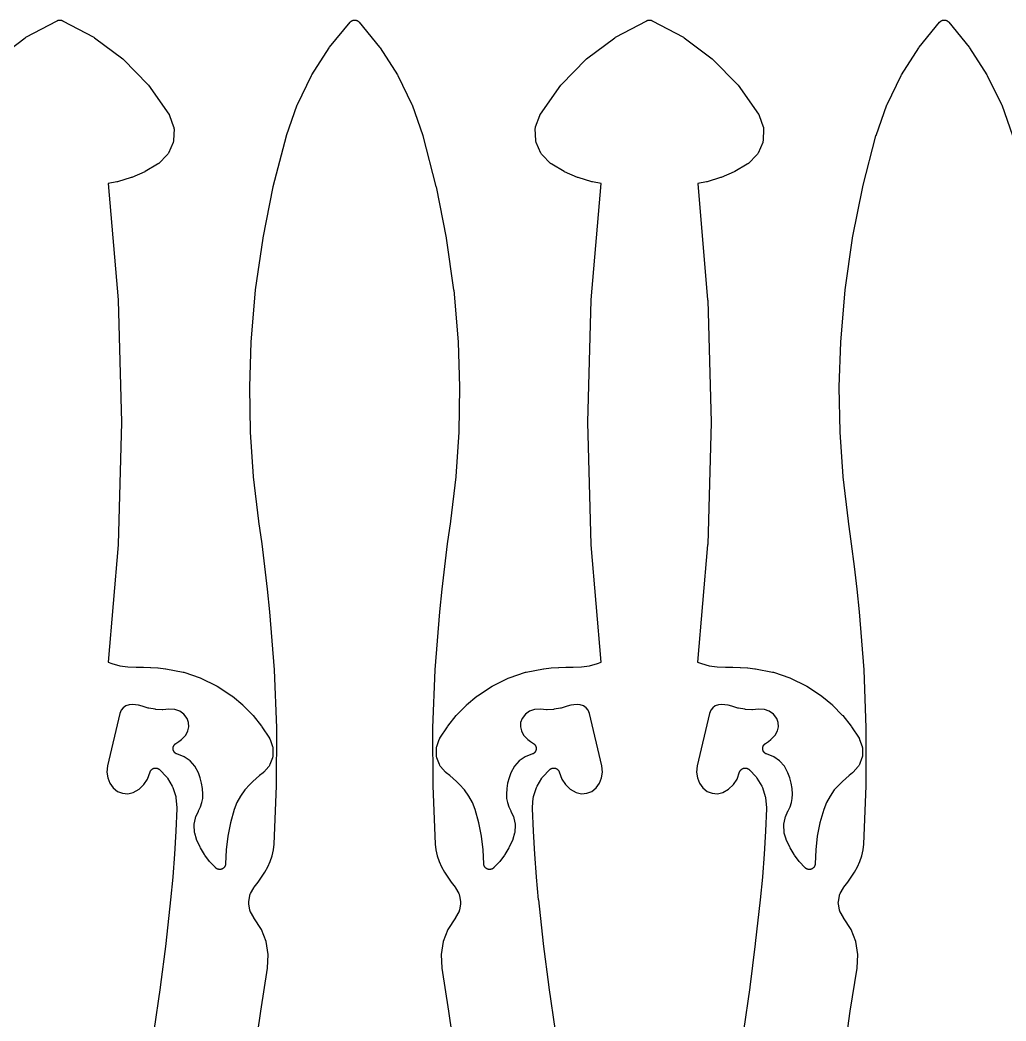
# Model space of a CAD drawing. Header units: metres. Extents: x 0 to 3000, y 0 to 1240.
# Drawn here: x 1358.7 to 1693.2, y 339.7 to 679.3 of the extents above; entities that cross this region are included whole.
import ezdxf

# ---------------------------------------------------------------- set-up
doc = ezdxf.new("R2010")
doc.units = ezdxf.units.M

msp = doc.modelspace()

# ---------------------------------------------------------------- linework, layer by layer
at = {"color": 1}
for points in [[(1350.95, 666.12), (1360.48, 673.28), (1360.6, 673.36), (1360.74, 673.44), (1371.32, 679.06), (1371.41, 679.1), (1371.49, 679.14), (1371.5, 679.15), (1371.5, 679.15), (1371.59, 679.18), (1371.68, 679.21), (1371.68, 679.21), (1371.69, 679.21), (1371.78, 679.24), (1371.87, 679.26), (1371.87, 679.26), (1371.88, 679.26), (1371.97, 679.27), (1372.06, 679.29), (1372.07, 679.29), (1372.07, 679.29), (1372.16, 679.29), (1372.26, 679.3), (1372.26, 679.3), (1372.27, 679.3), (1372.36, 679.29), (1372.45, 679.29), (1372.46, 679.29), (1372.46, 679.29), (1372.56, 679.27), (1372.65, 679.26), (1372.65, 679.26), (1372.66, 679.26), (1372.75, 679.24), (1372.84, 679.21), (1372.84, 679.21), (1372.85, 679.21), (1372.93, 679.18), (1373.02, 679.15), (1373.03, 679.15), (1373.03, 679.14), (1373.12, 679.1), (1373.2, 679.06), (1383.79, 673.44), (1383.92, 673.36), (1384.05, 673.28), (1393.58, 666.12), (1393.7, 666.03), (1393.81, 665.92), (1402.12, 657.38), (1402.22, 657.26), (1402.32, 657.14), (1409.25, 647.36), (1409.29, 647.3), (1409.33, 647.23), (1409.34, 647.21), (1409.35, 647.19), (1409.38, 647.13), (1409.42, 647.06), (1409.43, 647.04), (1409.44, 647.02), (1409.47, 646.95), (1409.5, 646.88), (1410.86, 643.08), (1410.92, 642.9), (1410.95, 642.71), (1410.97, 642.52), (1410.98, 642.33), (1410.83, 638.43), (1410.82, 638.25), (1410.78, 638.06), (1410.73, 637.88), (1410.67, 637.71), (1409.11, 634.13), (1409.03, 633.96), (1408.93, 633.8), (1408.81, 633.65), (1408.68, 633.51), (1405.81, 630.67), (1405.77, 630.64), (1405.73, 630.6), (1405.7, 630.57), (1405.66, 630.54), (1405.62, 630.51), (1405.58, 630.47), (1405.54, 630.45), (1405.51, 630.43), (1405.46, 630.4), (1405.41, 630.37), (1401.25, 627.94), (1401.04, 627.84), (1396.63, 625.91), (1396.42, 625.83), (1391.82, 624.43), (1391.59, 624.38), (1388.64, 623.84), (1392.01, 584.36), (1392.02, 584.25), (1393.19, 542.86), (1393.19, 542.75), (1392.02, 501.36), (1392.01, 501.25), (1388.61, 461.45), (1389.9, 460.94), (1392.55, 460.23), (1395.27, 459.82), (1398.1, 459.71), (1400.52, 459.71), (1400.59, 459.71), (1403.04, 459.63), (1403.11, 459.63), (1405.55, 459.46), (1405.62, 459.45), (1408.06, 459.19), (1408.14, 459.18), (1408.23, 459.17), (1414.04, 458.06), (1414.3, 457.99), (1419.89, 456.13), (1420.13, 456.03), (1425.43, 453.44), (1425.66, 453.31), (1430.59, 450.03), (1430.6, 450.02), (1430.62, 450.01), (1430.68, 449.96), (1430.75, 449.91), (1430.76, 449.9), (1430.77, 449.89), (1434.32, 446.89), (1434.46, 446.76), (1437.69, 443.43), (1437.82, 443.28), (1440.71, 439.65), (1440.82, 439.5), (1443.35, 435.59), (1443.37, 435.57), (1443.38, 435.54), (1443.41, 435.48), (1443.45, 435.42), (1443.46, 435.39), (1443.48, 435.36), (1443.5, 435.3), (1443.53, 435.25), (1443.54, 435.21), (1443.55, 435.18), (1444.41, 432.8), (1444.46, 432.62), (1444.5, 432.45), (1444.52, 432.27), (1444.52, 432.09), (1444.49, 429.63), (1444.48, 429.46), (1444.45, 429.28), (1444.41, 429.11), (1444.36, 428.94), (1443.47, 426.65), (1443.4, 426.48), (1443.32, 426.32), (1443.22, 426.18), (1443.1, 426.04), (1441.42, 424.14), (1441.37, 424.09), (1441.33, 424.04), (1441.3, 424.02), (1441.28, 424), (1441.23, 423.95), (1441.18, 423.91), (1439.99, 422.95), (1438.85, 421.98), (1437.74, 420.97), (1436.69, 419.96), (1434.97, 418.05), (1433.52, 415.99), (1432.32, 413.78), (1431.38, 411.41), (1430.1, 406.94), (1429.19, 402.37), (1428.65, 397.75), (1428.48, 393), (1428.48, 393), (1428.48, 393), (1428.47, 392.9), (1428.46, 392.81), (1428.46, 392.8), (1428.46, 392.8), (1428.44, 392.71), (1428.42, 392.61), (1428.42, 392.61), (1428.42, 392.61), (1428.4, 392.52), (1428.37, 392.42), (1428.37, 392.42), (1428.37, 392.42), (1428.33, 392.33), (1428.3, 392.24), (1428.29, 392.24), (1428.29, 392.24), (1428.25, 392.15), (1428.21, 392.07), (1428.2, 392.06), (1428.2, 392.06), (1428.15, 391.98), (1428.1, 391.9), (1428.1, 391.9), (1428.1, 391.9), (1428.04, 391.82), (1427.98, 391.75), (1427.97, 391.75), (1427.97, 391.75), (1427.91, 391.68), (1427.84, 391.61), (1427.84, 391.61), (1427.84, 391.6), (1427.76, 391.54), (1427.69, 391.48), (1427.69, 391.48), (1427.68, 391.48), (1427.61, 391.43), (1427.53, 391.37), (1427.53, 391.37), (1427.52, 391.37), (1427.44, 391.32), (1427.36, 391.28), (1427.35, 391.28), (1427.35, 391.27), (1427.26, 391.24), (1427.18, 391.2), (1427.17, 391.2), (1427.17, 391.2), (1427.08, 391.17), (1426.99, 391.14), (1426.99, 391.14), (1426.98, 391.14), (1426.89, 391.12), (1426.8, 391.1), (1426.79, 391.1), (1426.79, 391.1), (1426.7, 391.09), (1426.6, 391.08), (1426.6, 391.08), (1426.6, 391.08), (1426.5, 391.08), (1426.41, 391.07), (1426.4, 391.07), (1426.4, 391.07), (1426.3, 391.08), (1426.21, 391.09), (1426.21, 391.09), (1426.2, 391.09), (1426.11, 391.11), (1426.02, 391.13), (1426.01, 391.13), (1426.01, 391.13), (1425.92, 391.15), (1425.83, 391.18), (1425.83, 391.18), (1425.82, 391.18), (1425.73, 391.22), (1425.65, 391.25), (1425.64, 391.26), (1425.64, 391.26), (1425.56, 391.3), (1425.47, 391.34), (1425.47, 391.35), (1425.47, 391.35), (1425.39, 391.4), (1425.31, 391.45), (1425.3, 391.45), (1425.3, 391.45), (1425.23, 391.51), (1425.15, 391.57), (1425.15, 391.58), (1425.15, 391.58), (1425.08, 391.64), (1425.01, 391.71), (1425.01, 391.71), (1425.01, 391.72), (1423.19, 393.68), (1423.06, 393.84), (1421.45, 395.97), (1421.34, 396.14), (1419.95, 398.43), (1419.86, 398.6), (1418.71, 401.03), (1418.68, 401.09), (1418.65, 401.15), (1418.64, 401.18), (1418.63, 401.21), (1418.61, 401.27), (1418.59, 401.34), (1418.01, 403.39), (1417.95, 403.62), (1417.93, 403.85), (1417.84, 405.95), (1417.84, 406.18), (1417.87, 406.41), (1418.25, 408.48), (1418.31, 408.7), (1418.39, 408.92), (1419.25, 410.87), (1419.28, 410.91), (1419.29, 410.96), (1420.01, 412.38), (1420.47, 413.75), (1420.73, 415.17), (1420.8, 416.65), (1420.67, 418.51), (1420.36, 420.37), (1419.88, 422.19), (1419.26, 423.9), (1418.03, 426.1), (1416.41, 427.89), (1414.42, 429.27), (1411.93, 430.26), (1411.91, 430.28), (1411.88, 430.29), (1411.82, 430.32), (1411.75, 430.34), (1411.73, 430.36), (1411.7, 430.37), (1411.64, 430.41), (1411.58, 430.44), (1411.56, 430.46), (1411.54, 430.48), (1411.48, 430.52), (1411.42, 430.56), (1411.4, 430.58), (1411.38, 430.6), (1411.33, 430.64), (1411.28, 430.69), (1411.26, 430.71), (1411.24, 430.73), (1411.19, 430.78), (1411.14, 430.83), (1411.13, 430.86), (1411.11, 430.88), (1411.07, 430.93), (1411.03, 430.99), (1411.01, 431.01), (1410.99, 431.04), (1410.96, 431.1), (1410.92, 431.16), (1410.91, 431.18), (1410.9, 431.21), (1410.87, 431.27), (1410.84, 431.33), (1410.83, 431.36), (1410.81, 431.39), (1410.79, 431.45), (1410.77, 431.52), (1410.76, 431.54), (1410.75, 431.57), (1410.74, 431.64), (1410.72, 431.71), (1410.71, 431.73), (1410.71, 431.76), (1410.7, 431.83), (1410.69, 431.9), (1410.68, 431.93), (1410.68, 431.96), (1410.68, 432.03), (1410.67, 432.1), (1410.68, 432.12), (1410.67, 432.15), (1410.68, 432.22), (1410.68, 432.29), (1410.69, 432.32), (1410.69, 432.35), (1410.7, 432.42), (1410.71, 432.49), (1410.71, 432.51), (1410.72, 432.54), (1410.74, 432.61), (1410.75, 432.68), (1410.76, 432.7), (1410.77, 432.73), (1410.79, 432.8), (1410.82, 432.86), (1410.83, 432.89), (1410.84, 432.92), (1410.87, 432.98), (1410.9, 433.04), (1410.91, 433.07), (1410.93, 433.09), (1410.96, 433.15), (1411, 433.21), (1411.01, 433.23), (1411.03, 433.26), (1411.07, 433.31), (1411.11, 433.37), (1411.13, 433.39), (1411.15, 433.41), (1411.2, 433.46), (1411.24, 433.52), (1411.26, 433.54), (1411.28, 433.56), (1411.34, 433.6), (1411.39, 433.65), (1411.41, 433.67), (1411.43, 433.69), (1411.49, 433.73), (1411.54, 433.77), (1411.57, 433.78), (1411.59, 433.8), (1412.61, 434.46), (1413.48, 435.15), (1414.28, 435.92), (1414.94, 436.7), (1415.72, 438.08), (1416.04, 439.49), (1415.95, 440.94), (1415.45, 442.33), (1414.36, 443.79), (1412.92, 444.82), (1411.25, 445.39), (1409.23, 445.44), (1407.18, 445.3), (1406.94, 445.3), (1404.8, 445.41), (1404.57, 445.43), (1402.46, 445.79), (1402.23, 445.84), (1400.17, 446.44), (1398.98, 446.79), (1397.87, 446.96), (1396.76, 447), (1395.73, 446.91), (1394.6, 446.56), (1393.72, 445.96), (1393.05, 445.13), (1392.59, 443.97), (1388.47, 426.2), (1388.24, 424.1), (1388.51, 422.16), (1389.23, 420.35), (1390.37, 418.76), (1391.84, 417.58), (1393.52, 416.93), (1395.32, 416.8), (1397.15, 417.23), (1399.13, 418.33), (1400.78, 419.87), (1402.02, 421.76), (1402.86, 424.16), (1402.89, 424.23), (1402.92, 424.31), (1402.93, 424.33), (1402.93, 424.34), (1402.97, 424.41), (1403.01, 424.49), (1403.02, 424.5), (1403.03, 424.51), (1403.07, 424.58), (1403.12, 424.65), (1403.13, 424.66), (1403.13, 424.68), (1403.19, 424.74), (1403.24, 424.81), (1403.25, 424.82), (1403.26, 424.83), (1403.32, 424.89), (1403.37, 424.95), (1403.38, 424.96), (1403.39, 424.97), (1403.46, 425.02), (1403.52, 425.08), (1403.53, 425.08), (1403.55, 425.09), (1403.61, 425.14), (1403.68, 425.19), (1403.7, 425.2), (1403.71, 425.2), (1403.78, 425.24), (1403.85, 425.29), (1403.87, 425.29), (1403.88, 425.3), (1403.96, 425.33), (1404.03, 425.36), (1404.05, 425.37), (1404.06, 425.37), (1404.14, 425.4), (1404.22, 425.42), (1404.23, 425.43), (1404.25, 425.43), (1404.33, 425.45), (1404.41, 425.47), (1404.43, 425.47), (1404.44, 425.47), (1404.52, 425.48), (1404.61, 425.49), (1404.62, 425.49), (1404.64, 425.49), (1404.72, 425.49), (1404.8, 425.49), (1404.82, 425.49), (1404.83, 425.49), (1404.92, 425.49), (1405, 425.48), (1405.01, 425.48), (1405.03, 425.48), (1405.11, 425.46), (1405.19, 425.45), (1405.21, 425.44), (1405.22, 425.44), (1405.3, 425.42), (1405.38, 425.39), (1405.39, 425.39), (1405.41, 425.38), (1405.49, 425.35), (1405.56, 425.32), (1405.58, 425.31), (1405.59, 425.31), (1405.66, 425.27), (1405.74, 425.23), (1405.75, 425.22), (1405.76, 425.22), (1405.83, 425.17), (1405.9, 425.13), (1405.92, 425.12), (1405.93, 425.11), (1405.99, 425.06), (1406.06, 425.01), (1406.07, 425), (1406.08, 424.99), (1406.14, 424.93), (1406.2, 424.87), (1408.47, 422.47), (1408.61, 422.3), (1408.74, 422.11), (1410.39, 419.31), (1410.49, 419.11), (1410.57, 418.9), (1411.56, 415.8), (1411.62, 415.58), (1411.65, 415.36), (1411.93, 412.07), (1411.93, 412.05), (1411.93, 412.02), (1411.93, 411.95), (1411.93, 411.87), (1411.93, 411.85), (1411.93, 411.82), (1411.63, 404.08), (1411.63, 404.04), (1411.18, 396.3), (1411.18, 396.26), (1410.59, 388.53), (1410.58, 388.49), (1409.84, 380.77), (1409.84, 380.75), (1409.84, 380.74), (1408.16, 365.92), (1408.16, 365.89), (1406.26, 351.11), (1406.26, 351.08), (1404.14, 336.32)], [(1438.26, 328.22), (1440.38, 342.98), (1440.38, 343.01), (1442.7, 357.63), (1442.97, 362.22), (1442.28, 366.59), (1440.68, 370.71), (1438.11, 374.63), (1438.07, 374.69), (1438.04, 374.75), (1436.94, 376.68), (1436.87, 376.83), (1436.8, 376.99), (1436.75, 377.16), (1436.71, 377.32), (1436.35, 379.45), (1436.32, 379.67), (1436.32, 379.9), (1436.35, 380.12), (1436.71, 382.25), (1436.75, 382.42), (1436.8, 382.58), (1436.87, 382.74), (1436.94, 382.9), (1438.04, 384.82), (1438.06, 384.87), (1438.09, 384.91), (1438.12, 384.95), (1438.14, 384.99), (1438.17, 385.03), (1438.2, 385.07), (1439.51, 386.74), (1440.69, 388.43), (1441.79, 390.18), (1442.79, 391.97), (1443.64, 393.82), (1444.28, 395.73), (1444.72, 397.69), (1444.95, 399.72), (1445.78, 419.41), (1445.81, 439.14), (1445.05, 458.86), (1443.5, 478.55), (1442.7, 486.21), (1441.81, 493.88), (1440.84, 501.53), (1439.77, 509.19), (1439.77, 509.21), (1439.77, 509.22), (1437.98, 524.27), (1437.97, 524.37), (1436.94, 539.48), (1436.93, 539.58), (1436.66, 554.72), (1436.66, 554.82), (1437.15, 569.96), (1437.16, 570.01), (1437.16, 570.07), (1438.67, 587.69), (1438.68, 587.8), (1441.17, 605.3), (1441.19, 605.41), (1444.65, 622.74), (1444.67, 622.85), (1449.09, 639.98), (1449.11, 640.06), (1449.14, 640.15), (1452.77, 650.48), (1452.86, 650.69), (1457.65, 660.5), (1457.76, 660.7), (1463.65, 669.9), (1463.78, 670.08), (1470.71, 678.56), (1470.72, 678.57), (1470.72, 678.57), (1470.78, 678.64), (1470.84, 678.71), (1470.85, 678.71), (1470.85, 678.71), (1470.92, 678.78), (1470.99, 678.84), (1470.99, 678.84), (1471, 678.85), (1471.07, 678.9), (1471.15, 678.96), (1471.15, 678.96), (1471.15, 678.96), (1471.23, 679.01), (1471.32, 679.06), (1471.32, 679.06), (1471.32, 679.06), (1471.41, 679.1), (1471.49, 679.14), (1471.5, 679.15), (1471.5, 679.15), (1471.59, 679.18), (1471.68, 679.21), (1471.68, 679.21), (1471.69, 679.21), (1471.78, 679.24), (1471.87, 679.26), (1471.87, 679.26), (1471.88, 679.26), (1471.97, 679.27), (1472.06, 679.29), (1472.07, 679.29), (1472.07, 679.29), (1472.16, 679.29), (1472.26, 679.3), (1472.26, 679.3), (1472.27, 679.3), (1472.36, 679.29), (1472.45, 679.29), (1472.46, 679.29), (1472.46, 679.29), (1472.56, 679.27), (1472.65, 679.26), (1472.65, 679.26), (1472.66, 679.26), (1472.75, 679.24), (1472.84, 679.21), (1472.84, 679.21), (1472.85, 679.21), (1472.93, 679.18), (1473.02, 679.15), (1473.03, 679.15), (1473.03, 679.14), (1473.12, 679.1), (1473.2, 679.06), (1473.2, 679.06), (1473.21, 679.06), (1473.29, 679.01), (1473.37, 678.96), (1473.37, 678.96), (1473.38, 678.96), (1473.45, 678.9), (1473.53, 678.85), (1473.53, 678.84), (1473.53, 678.84), (1473.6, 678.78), (1473.67, 678.71), (1473.68, 678.71), (1473.68, 678.71), (1473.74, 678.64), (1473.81, 678.57), (1473.81, 678.57), (1473.81, 678.56), (1480.74, 670.08), (1480.88, 669.9), (1486.76, 660.7), (1486.88, 660.5), (1491.66, 650.69), (1491.75, 650.48), (1495.39, 640.15), (1495.41, 640.06), (1495.44, 639.98), (1499.85, 622.85), (1499.88, 622.74), (1503.33, 605.41), (1503.35, 605.3), (1505.84, 587.8), (1505.85, 587.69), (1507.36, 570.07), (1507.37, 570.01), (1507.37, 569.96), (1507.86, 554.82), (1507.86, 554.72), (1507.59, 539.58), (1507.59, 539.48), (1506.56, 524.37), (1506.55, 524.27), (1504.76, 509.22), (1504.75, 509.21), (1504.75, 509.19), (1503.69, 501.53), (1502.71, 493.88), (1501.82, 486.21), (1501.02, 478.55), (1499.48, 458.86), (1498.72, 439.14), (1498.75, 419.41), (1499.57, 399.72), (1499.8, 397.69), (1500.24, 395.73), (1500.88, 393.82), (1501.74, 391.97), (1502.73, 390.18), (1503.83, 388.43), (1505.02, 386.74), (1506.32, 385.07), (1506.35, 385.03), (1506.38, 384.99), (1506.41, 384.95), (1506.44, 384.91), (1506.46, 384.87), (1506.49, 384.82), (1507.58, 382.9), (1507.66, 382.74), (1507.72, 382.58), (1507.77, 382.42), (1507.81, 382.25), (1508.17, 380.12), (1508.2, 379.9), (1508.2, 379.67), (1508.17, 379.45), (1507.81, 377.32), (1507.77, 377.16), (1507.72, 376.99), (1507.66, 376.83), (1507.58, 376.68), (1506.49, 374.75), (1506.45, 374.69), (1506.42, 374.63), (1503.84, 370.71), (1502.25, 366.59), (1501.56, 362.22), (1501.82, 357.63), (1504.14, 343.01), (1504.14, 342.98), (1506.26, 328.22)], [(1540.38, 336.32), (1538.26, 351.08), (1538.26, 351.11), (1536.37, 365.89), (1536.36, 365.92), (1534.69, 380.74), (1534.69, 380.75), (1534.68, 380.77), (1533.94, 388.49), (1533.94, 388.53), (1533.34, 396.26), (1533.34, 396.3), (1532.89, 404.04), (1532.89, 404.08), (1532.59, 411.82), (1532.59, 411.85), (1532.59, 411.87), (1532.59, 411.95), (1532.59, 412.02), (1532.6, 412.05), (1532.6, 412.07), (1532.87, 415.36), (1532.9, 415.58), (1532.96, 415.8), (1533.95, 418.9), (1534.03, 419.11), (1534.13, 419.31), (1535.79, 422.11), (1535.91, 422.3), (1536.06, 422.47), (1538.32, 424.87), (1538.38, 424.93), (1538.44, 424.99), (1538.45, 425), (1538.47, 425.01), (1538.53, 425.06), (1538.6, 425.11), (1538.61, 425.12), (1538.62, 425.13), (1538.69, 425.17), (1538.76, 425.22), (1538.77, 425.22), (1538.78, 425.23), (1538.86, 425.27), (1538.93, 425.31), (1538.95, 425.31), (1538.96, 425.32), (1539.04, 425.35), (1539.11, 425.38), (1539.13, 425.39), (1539.14, 425.39), (1539.22, 425.42), (1539.3, 425.44), (1539.32, 425.44), (1539.33, 425.45), (1539.41, 425.46), (1539.5, 425.48), (1539.51, 425.48), (1539.52, 425.48), (1539.61, 425.49), (1539.69, 425.49), (1539.71, 425.49), (1539.72, 425.49), (1539.8, 425.49), (1539.89, 425.49), (1539.9, 425.49), (1539.92, 425.49), (1540, 425.48), (1540.08, 425.47), (1540.1, 425.47), (1540.11, 425.47), (1540.19, 425.45), (1540.28, 425.43), (1540.29, 425.43), (1540.3, 425.42), (1540.38, 425.4), (1540.46, 425.37), (1540.48, 425.37), (1540.49, 425.36), (1540.57, 425.33), (1540.64, 425.3), (1540.66, 425.29), (1540.67, 425.29), (1540.74, 425.24), (1540.82, 425.2), (1540.83, 425.2), (1540.84, 425.19), (1540.91, 425.14), (1540.98, 425.09), (1540.99, 425.08), (1541, 425.08), (1541.07, 425.02), (1541.13, 424.97), (1541.14, 424.96), (1541.15, 424.95), (1541.21, 424.89), (1541.27, 424.83), (1541.28, 424.82), (1541.29, 424.81), (1541.34, 424.74), (1541.39, 424.68), (1541.4, 424.66), (1541.41, 424.65), (1541.45, 424.58), (1541.5, 424.51), (1541.51, 424.5), (1541.51, 424.49), (1541.55, 424.41), (1541.59, 424.34), (1541.6, 424.33), (1541.6, 424.31), (1541.63, 424.23), (1541.66, 424.16), (1542.5, 421.76), (1543.74, 419.87), (1545.39, 418.33), (1547.37, 417.23), (1549.2, 416.8), (1551, 416.93), (1552.68, 417.58), (1554.15, 418.76), (1555.29, 420.35), (1556.01, 422.16), (1556.28, 424.1), (1556.06, 426.2), (1551.93, 443.97), (1551.47, 445.13), (1550.8, 445.96), (1549.92, 446.56), (1548.79, 446.91), (1547.77, 447), (1546.65, 446.96), (1545.55, 446.79), (1544.35, 446.44), (1542.29, 445.84), (1542.07, 445.79), (1539.95, 445.43), (1539.72, 445.41), (1537.58, 445.3), (1537.35, 445.3), (1535.3, 445.44), (1533.27, 445.39), (1531.6, 444.82), (1530.17, 443.79), (1529.08, 442.33), (1528.57, 440.94), (1528.49, 439.49), (1528.81, 438.08), (1529.58, 436.7), (1530.24, 435.92), (1531.04, 435.15), (1531.91, 434.46), (1532.93, 433.8), (1532.96, 433.78), (1532.98, 433.77), (1533.04, 433.73), (1533.09, 433.69), (1533.11, 433.67), (1533.14, 433.65), (1533.19, 433.6), (1533.24, 433.56), (1533.26, 433.54), (1533.28, 433.52), (1533.33, 433.46), (1533.37, 433.41), (1533.39, 433.39), (1533.41, 433.37), (1533.45, 433.31), (1533.49, 433.26), (1533.51, 433.23), (1533.53, 433.21), (1533.56, 433.15), (1533.6, 433.09), (1533.61, 433.07), (1533.63, 433.04), (1533.65, 432.98), (1533.68, 432.92), (1533.69, 432.89), (1533.71, 432.86), (1533.73, 432.8), (1533.75, 432.73), (1533.76, 432.7), (1533.77, 432.68), (1533.79, 432.61), (1533.8, 432.54), (1533.81, 432.51), (1533.82, 432.49), (1533.83, 432.42), (1533.84, 432.35), (1533.84, 432.32), (1533.84, 432.29), (1533.84, 432.22), (1533.85, 432.15), (1533.85, 432.12), (1533.85, 432.1), (1533.85, 432.03), (1533.84, 431.96), (1533.84, 431.93), (1533.84, 431.9), (1533.83, 431.83), (1533.82, 431.76), (1533.81, 431.73), (1533.81, 431.71), (1533.79, 431.64), (1533.77, 431.57), (1533.76, 431.54), (1533.76, 431.52), (1533.73, 431.45), (1533.71, 431.39), (1533.7, 431.36), (1533.69, 431.33), (1533.66, 431.27), (1533.63, 431.21), (1533.61, 431.18), (1533.6, 431.16), (1533.57, 431.1), (1533.53, 431.04), (1533.51, 431.01), (1533.5, 430.99), (1533.46, 430.93), (1533.42, 430.88), (1533.4, 430.86), (1533.38, 430.83), (1533.33, 430.78), (1533.29, 430.73), (1533.27, 430.71), (1533.25, 430.69), (1533.19, 430.64), (1533.14, 430.6), (1533.12, 430.58), (1533.1, 430.56), (1533.04, 430.52), (1532.99, 430.48), (1532.96, 430.46), (1532.94, 430.44), (1532.88, 430.41), (1532.82, 430.37), (1532.8, 430.36), (1532.77, 430.34), (1532.71, 430.32), (1532.65, 430.29), (1532.62, 430.28), (1532.59, 430.26), (1530.1, 429.27), (1528.12, 427.89), (1526.49, 426.1), (1525.26, 423.9), (1524.64, 422.19), (1524.16, 420.37), (1523.86, 418.51), (1523.73, 416.65), (1523.79, 415.17), (1524.06, 413.75), (1524.52, 412.38), (1525.23, 410.96), (1525.25, 410.91), (1525.27, 410.87), (1526.13, 408.92), (1526.21, 408.7), (1526.27, 408.48), (1526.66, 406.41), (1526.69, 406.18), (1526.69, 405.95), (1526.59, 403.85), (1526.57, 403.62), (1526.52, 403.39), (1525.94, 401.34), (1525.91, 401.27), (1525.89, 401.21), (1525.88, 401.18), (1525.87, 401.15), (1525.84, 401.09), (1525.82, 401.03), (1524.67, 398.6), (1524.57, 398.43), (1523.19, 396.14), (1523.07, 395.97), (1521.46, 393.84), (1521.34, 393.68), (1519.51, 391.72), (1519.51, 391.71), (1519.51, 391.71), (1519.44, 391.64), (1519.37, 391.58), (1519.37, 391.58), (1519.37, 391.57), (1519.3, 391.51), (1519.22, 391.45), (1519.22, 391.45), (1519.22, 391.45), (1519.14, 391.4), (1519.06, 391.35), (1519.05, 391.35), (1519.05, 391.34), (1518.97, 391.3), (1518.88, 391.26), (1518.88, 391.26), (1518.88, 391.25), (1518.79, 391.22), (1518.7, 391.18), (1518.7, 391.18), (1518.7, 391.18), (1518.6, 391.15), (1518.51, 391.13), (1518.51, 391.13), (1518.51, 391.13), (1518.41, 391.11), (1518.32, 391.09), (1518.32, 391.09), (1518.31, 391.09), (1518.22, 391.08), (1518.12, 391.07), (1518.12, 391.07), (1518.12, 391.07), (1518.02, 391.08), (1517.93, 391.08), (1517.93, 391.08), (1517.92, 391.08), (1517.83, 391.09), (1517.73, 391.1), (1517.73, 391.1), (1517.73, 391.1), (1517.63, 391.12), (1517.54, 391.14), (1517.54, 391.14), (1517.54, 391.14), (1517.44, 391.17), (1517.35, 391.2), (1517.35, 391.2), (1517.35, 391.2), (1517.26, 391.24), (1517.17, 391.27), (1517.17, 391.28), (1517.17, 391.28), (1517.08, 391.32), (1517, 391.37), (1517, 391.37), (1517, 391.37), (1516.92, 391.43), (1516.84, 391.48), (1516.84, 391.48), (1516.83, 391.48), (1516.76, 391.54), (1516.69, 391.6), (1516.69, 391.61), (1516.68, 391.61), (1516.62, 391.68), (1516.55, 391.75), (1516.55, 391.75), (1516.55, 391.75), (1516.49, 391.82), (1516.43, 391.9), (1516.43, 391.9), (1516.42, 391.9), (1516.37, 391.98), (1516.32, 392.06), (1516.32, 392.06), (1516.32, 392.07), (1516.27, 392.15), (1516.23, 392.24), (1516.23, 392.24), (1516.23, 392.24), (1516.19, 392.33), (1516.16, 392.42), (1516.16, 392.42), (1516.16, 392.42), (1516.13, 392.52), (1516.1, 392.61), (1516.1, 392.61), (1516.1, 392.61), (1516.08, 392.71), (1516.07, 392.8), (1516.07, 392.8), (1516.06, 392.81), (1516.06, 392.9), (1516.05, 393), (1516.05, 393), (1516.05, 393), (1515.88, 397.75), (1515.33, 402.37), (1514.42, 406.94), (1513.15, 411.41), (1512.21, 413.78), (1511.01, 415.99), (1509.56, 418.05), (1507.83, 419.96), (1506.78, 420.97), (1505.67, 421.98), (1504.53, 422.95), (1503.34, 423.91), (1503.29, 423.95), (1503.24, 424), (1503.22, 424.02), (1503.2, 424.04), (1503.15, 424.09), (1503.1, 424.14), (1501.42, 426.04), (1501.31, 426.18), (1501.21, 426.32), (1501.12, 426.48), (1501.05, 426.65), (1500.17, 428.94), (1500.11, 429.11), (1500.07, 429.28), (1500.05, 429.46), (1500.04, 429.63), (1500, 432.09), (1500.01, 432.27), (1500.03, 432.45), (1500.06, 432.62), (1500.12, 432.8), (1500.97, 435.18), (1500.99, 435.21), (1501, 435.25), (1501.02, 435.3), (1501.02, 435.3), (1501.05, 435.36), (1501.06, 435.39), (1501.08, 435.42), (1501.11, 435.48), (1501.14, 435.54), (1501.16, 435.57), (1501.18, 435.59), (1503.7, 439.5), (1503.82, 439.65), (1506.7, 443.28), (1506.83, 443.43), (1510.06, 446.76), (1510.2, 446.89), (1513.75, 449.89), (1513.76, 449.9), (1513.78, 449.91), (1513.84, 449.96), (1513.91, 450.01), (1513.92, 450.02), (1513.93, 450.03), (1518.86, 453.31), (1519.09, 453.44), (1524.39, 456.03), (1524.64, 456.13), (1530.23, 457.99), (1530.48, 458.06), (1536.3, 459.17), (1536.38, 459.18), (1536.46, 459.19), (1538.9, 459.45), (1538.97, 459.46), (1541.42, 459.63), (1541.49, 459.63), (1543.94, 459.71), (1544.01, 459.71), (1546.42, 459.71), (1549.25, 459.82), (1551.97, 460.23), (1554.63, 460.94), (1555.91, 461.45), (1552.51, 501.25), (1552.51, 501.36), (1551.33, 542.75), (1551.33, 542.86), (1552.51, 584.25), (1552.51, 584.36), (1555.89, 623.84), (1552.93, 624.38), (1552.71, 624.43), (1548.11, 625.83), (1547.89, 625.91), (1543.49, 627.84), (1543.28, 627.94), (1539.11, 630.37), (1539.07, 630.4), (1539.02, 630.43), (1538.98, 630.45), (1538.95, 630.47), (1538.9, 630.51), (1538.86, 630.54), (1538.83, 630.57), (1538.79, 630.6), (1538.75, 630.64), (1538.71, 630.67), (1535.84, 633.51), (1535.71, 633.65), (1535.6, 633.8), (1535.5, 633.96), (1535.41, 634.13), (1533.86, 637.71), (1533.79, 637.88), (1533.74, 638.06), (1533.71, 638.25), (1533.69, 638.43), (1533.55, 642.33), (1533.55, 642.52), (1533.57, 642.71), (1533.61, 642.9), (1533.66, 643.08), (1535.03, 646.88), (1535.06, 646.95), (1535.08, 647.02), (1535.09, 647.04), (1535.1, 647.06), (1535.14, 647.13), (1535.17, 647.19), (1535.19, 647.21), (1535.2, 647.23), (1535.24, 647.3), (1535.28, 647.36), (1542.2, 657.14), (1542.3, 657.26), (1542.4, 657.38), (1550.71, 665.92), (1550.83, 666.03), (1550.95, 666.12), (1560.48, 673.28), (1560.6, 673.36), (1560.74, 673.44), (1571.32, 679.06), (1571.41, 679.1), (1571.49, 679.14), (1571.5, 679.15), (1571.5, 679.15), (1571.59, 679.18), (1571.68, 679.21), (1571.68, 679.21), (1571.69, 679.21), (1571.78, 679.24), (1571.87, 679.26), (1571.87, 679.26), (1571.88, 679.26), (1571.97, 679.27), (1572.06, 679.29), (1572.07, 679.29), (1572.07, 679.29), (1572.16, 679.29), (1572.26, 679.3), (1572.26, 679.3), (1572.27, 679.3), (1572.36, 679.29), (1572.45, 679.29), (1572.46, 679.29), (1572.46, 679.29), (1572.56, 679.27), (1572.65, 679.26), (1572.65, 679.26), (1572.66, 679.26), (1572.75, 679.24), (1572.84, 679.21), (1572.84, 679.21), (1572.85, 679.21), (1572.93, 679.18), (1573.02, 679.15), (1573.03, 679.15), (1573.03, 679.14), (1573.12, 679.1), (1573.2, 679.06), (1583.79, 673.44), (1583.92, 673.36), (1584.05, 673.28), (1593.58, 666.12), (1593.7, 666.03), (1593.81, 665.92), (1602.12, 657.38), (1602.22, 657.26), (1602.32, 657.14), (1609.25, 647.36), (1609.29, 647.3), (1609.33, 647.23), (1609.34, 647.21), (1609.35, 647.19), (1609.38, 647.13), (1609.42, 647.06), (1609.43, 647.04), (1609.44, 647.02), (1609.47, 646.95), (1609.5, 646.88), (1610.86, 643.08), (1610.92, 642.9), (1610.95, 642.71), (1610.97, 642.52), (1610.98, 642.33), (1610.83, 638.43), (1610.82, 638.25), (1610.78, 638.06), (1610.73, 637.88), (1610.67, 637.71), (1609.11, 634.13), (1609.03, 633.96), (1608.93, 633.8), (1608.81, 633.65), (1608.68, 633.51), (1605.81, 630.67), (1605.77, 630.64), (1605.73, 630.6), (1605.7, 630.57), (1605.66, 630.54), (1605.62, 630.51), (1605.58, 630.47), (1605.54, 630.45), (1605.51, 630.43), (1605.46, 630.4), (1605.41, 630.37), (1601.25, 627.94), (1601.04, 627.84), (1596.63, 625.91), (1596.42, 625.83), (1591.82, 624.43), (1591.59, 624.38), (1588.64, 623.84), (1592.01, 584.36), (1592.02, 584.25), (1593.19, 542.86), (1593.19, 542.75), (1592.02, 501.36), (1592.01, 501.25), (1588.61, 461.45), (1589.9, 460.94), (1592.55, 460.23), (1595.27, 459.82), (1598.1, 459.71), (1600.52, 459.71), (1600.59, 459.71), (1603.04, 459.63), (1603.11, 459.63), (1605.55, 459.46), (1605.62, 459.45), (1608.06, 459.19), (1608.14, 459.18), (1608.23, 459.17), (1614.04, 458.06), (1614.3, 457.99), (1619.89, 456.13), (1620.13, 456.03), (1625.43, 453.44), (1625.66, 453.31), (1630.59, 450.03), (1630.6, 450.02), (1630.62, 450.01), (1630.68, 449.96), (1630.75, 449.91), (1630.76, 449.9), (1630.77, 449.89), (1634.32, 446.89), (1634.46, 446.76), (1637.69, 443.43), (1637.82, 443.28), (1640.71, 439.65), (1640.82, 439.5), (1643.35, 435.59), (1643.37, 435.57), (1643.38, 435.54), (1643.41, 435.48), (1643.45, 435.42), (1643.46, 435.39), (1643.48, 435.36), (1643.5, 435.3), (1643.53, 435.25), (1643.54, 435.21), (1643.55, 435.18), (1644.41, 432.8), (1644.46, 432.62), (1644.5, 432.45), (1644.52, 432.27), (1644.52, 432.09), (1644.49, 429.63), (1644.48, 429.46), (1644.45, 429.28), (1644.41, 429.11), (1644.36, 428.94), (1643.47, 426.65), (1643.4, 426.48), (1643.32, 426.32), (1643.22, 426.18), (1643.1, 426.04), (1641.42, 424.14), (1641.37, 424.09), (1641.33, 424.04), (1641.3, 424.02), (1641.28, 424), (1641.23, 423.95), (1641.18, 423.91), (1639.99, 422.95), (1638.85, 421.98), (1637.74, 420.97), (1636.69, 419.96), (1634.97, 418.05), (1633.52, 415.99), (1632.32, 413.78), (1631.38, 411.41), (1630.1, 406.94), (1629.19, 402.37), (1628.65, 397.75), (1628.48, 393), (1628.48, 393), (1628.48, 393), (1628.47, 392.9), (1628.46, 392.81), (1628.46, 392.8), (1628.46, 392.8), (1628.44, 392.71), (1628.42, 392.61), (1628.42, 392.61), (1628.42, 392.61), (1628.4, 392.52), (1628.37, 392.42), (1628.37, 392.42), (1628.37, 392.42), (1628.33, 392.33), (1628.3, 392.24), (1628.29, 392.24), (1628.29, 392.24), (1628.25, 392.15), (1628.21, 392.07), (1628.2, 392.06), (1628.2, 392.06), (1628.15, 391.98), (1628.1, 391.9), (1628.1, 391.9), (1628.1, 391.9), (1628.04, 391.82), (1627.98, 391.75), (1627.97, 391.75), (1627.97, 391.75), (1627.91, 391.68), (1627.84, 391.61), (1627.84, 391.61), (1627.84, 391.6), (1627.76, 391.54), (1627.69, 391.48), (1627.69, 391.48), (1627.68, 391.48), (1627.61, 391.43), (1627.53, 391.37), (1627.53, 391.37), (1627.52, 391.37), (1627.44, 391.32), (1627.36, 391.28), (1627.35, 391.28), (1627.35, 391.27), (1627.26, 391.24), (1627.18, 391.2), (1627.17, 391.2), (1627.17, 391.2), (1627.08, 391.17), (1626.99, 391.14), (1626.99, 391.14), (1626.98, 391.14), (1626.89, 391.12), (1626.8, 391.1), (1626.79, 391.1), (1626.79, 391.1), (1626.7, 391.09), (1626.6, 391.08), (1626.6, 391.08), (1626.6, 391.08), (1626.5, 391.08), (1626.41, 391.07), (1626.4, 391.07), (1626.4, 391.07), (1626.3, 391.08), (1626.21, 391.09), (1626.21, 391.09), (1626.2, 391.09), (1626.11, 391.11), (1626.02, 391.13), (1626.01, 391.13), (1626.01, 391.13), (1625.92, 391.15), (1625.83, 391.18), (1625.83, 391.18), (1625.82, 391.18), (1625.73, 391.22), (1625.65, 391.25), (1625.64, 391.26), (1625.64, 391.26), (1625.56, 391.3), (1625.47, 391.34), (1625.47, 391.35), (1625.47, 391.35), (1625.39, 391.4), (1625.31, 391.45), (1625.3, 391.45), (1625.3, 391.45), (1625.23, 391.51), (1625.15, 391.57), (1625.15, 391.58), (1625.15, 391.58), (1625.08, 391.64), (1625.01, 391.71), (1625.01, 391.71), (1625.01, 391.72), (1623.19, 393.68), (1623.06, 393.84), (1621.45, 395.97), (1621.34, 396.14), (1619.95, 398.43), (1619.86, 398.6), (1618.71, 401.03), (1618.68, 401.09), (1618.65, 401.15), (1618.64, 401.18), (1618.63, 401.21), (1618.61, 401.27), (1618.59, 401.34), (1618.01, 403.39), (1617.95, 403.62), (1617.93, 403.85), (1617.84, 405.95), (1617.84, 406.18), (1617.87, 406.41), (1618.25, 408.48), (1618.31, 408.7), (1618.39, 408.92), (1619.25, 410.87), (1619.28, 410.91), (1619.29, 410.96), (1620.01, 412.38), (1620.47, 413.75), (1620.73, 415.17), (1620.8, 416.65), (1620.67, 418.51), (1620.36, 420.37), (1619.88, 422.19), (1619.26, 423.9), (1618.03, 426.1), (1616.41, 427.89), (1614.42, 429.27), (1611.93, 430.26), (1611.91, 430.28), (1611.88, 430.29), (1611.82, 430.32), (1611.75, 430.34), (1611.73, 430.36), (1611.7, 430.37), (1611.64, 430.41), (1611.58, 430.44), (1611.56, 430.46), (1611.54, 430.48), (1611.48, 430.52), (1611.42, 430.56), (1611.4, 430.58), (1611.38, 430.6), (1611.33, 430.64), (1611.28, 430.69), (1611.26, 430.71), (1611.24, 430.73), (1611.19, 430.78), (1611.14, 430.83), (1611.13, 430.86), (1611.11, 430.88), (1611.07, 430.93), (1611.03, 430.99), (1611.01, 431.01), (1610.99, 431.04), (1610.96, 431.1), (1610.92, 431.16), (1610.91, 431.18), (1610.9, 431.21), (1610.87, 431.27), (1610.84, 431.33), (1610.83, 431.36), (1610.81, 431.39), (1610.79, 431.45), (1610.77, 431.52), (1610.76, 431.54), (1610.75, 431.57), (1610.74, 431.64), (1610.72, 431.71), (1610.71, 431.73), (1610.71, 431.76), (1610.7, 431.83), (1610.69, 431.9), (1610.68, 431.93), (1610.68, 431.96), (1610.68, 432.03), (1610.67, 432.1), (1610.68, 432.12), (1610.67, 432.15), (1610.68, 432.22), (1610.68, 432.29), (1610.69, 432.32), (1610.69, 432.35), (1610.7, 432.42), (1610.71, 432.49), (1610.71, 432.51), (1610.72, 432.54), (1610.74, 432.61), (1610.75, 432.68), (1610.76, 432.7), (1610.77, 432.73), (1610.79, 432.8), (1610.82, 432.86), (1610.83, 432.89), (1610.84, 432.92), (1610.87, 432.98), (1610.9, 433.04), (1610.91, 433.07), (1610.93, 433.09), (1610.96, 433.15), (1611, 433.21), (1611.01, 433.23), (1611.03, 433.26), (1611.07, 433.31), (1611.11, 433.37), (1611.13, 433.39), (1611.15, 433.41), (1611.2, 433.46), (1611.24, 433.52), (1611.26, 433.54), (1611.28, 433.56), (1611.34, 433.6), (1611.39, 433.65), (1611.41, 433.67), (1611.43, 433.69), (1611.49, 433.73), (1611.54, 433.77), (1611.57, 433.78), (1611.59, 433.8), (1612.61, 434.46), (1613.48, 435.15), (1614.28, 435.92), (1614.94, 436.7), (1615.72, 438.08), (1616.04, 439.49), (1615.95, 440.94), (1615.45, 442.33), (1614.36, 443.79), (1612.92, 444.82), (1611.25, 445.39), (1609.23, 445.44), (1607.18, 445.3), (1606.94, 445.3), (1604.8, 445.41), (1604.57, 445.43), (1602.46, 445.79), (1602.23, 445.84), (1600.17, 446.44), (1598.98, 446.79), (1597.87, 446.96), (1596.76, 447), (1595.73, 446.91), (1594.6, 446.56), (1593.72, 445.96), (1593.05, 445.13), (1592.59, 443.97), (1588.47, 426.2), (1588.24, 424.1), (1588.51, 422.16), (1589.23, 420.35), (1590.37, 418.76), (1591.84, 417.58), (1593.52, 416.93), (1595.32, 416.8), (1597.15, 417.23), (1599.13, 418.33), (1600.78, 419.87), (1602.02, 421.76), (1602.86, 424.16), (1602.89, 424.23), (1602.92, 424.31), (1602.93, 424.33), (1602.93, 424.34), (1602.97, 424.41), (1603.01, 424.49), (1603.02, 424.5), (1603.03, 424.51), (1603.07, 424.58), (1603.12, 424.65), (1603.13, 424.66), (1603.13, 424.68), (1603.19, 424.74), (1603.24, 424.81), (1603.25, 424.82), (1603.26, 424.83), (1603.32, 424.89), (1603.37, 424.95), (1603.38, 424.96), (1603.39, 424.97), (1603.46, 425.02), (1603.52, 425.08), (1603.53, 425.08), (1603.55, 425.09), (1603.61, 425.14), (1603.68, 425.19), (1603.7, 425.2), (1603.71, 425.2), (1603.78, 425.24), (1603.85, 425.29), (1603.87, 425.29), (1603.88, 425.3), (1603.96, 425.33), (1604.03, 425.36), (1604.05, 425.37), (1604.06, 425.37), (1604.14, 425.4), (1604.22, 425.42), (1604.23, 425.43), (1604.25, 425.43), (1604.33, 425.45), (1604.41, 425.47), (1604.43, 425.47), (1604.44, 425.47), (1604.52, 425.48), (1604.61, 425.49), (1604.62, 425.49), (1604.64, 425.49), (1604.72, 425.49), (1604.8, 425.49), (1604.82, 425.49), (1604.83, 425.49), (1604.92, 425.49), (1605, 425.48), (1605.01, 425.48), (1605.03, 425.48), (1605.11, 425.46), (1605.19, 425.45), (1605.21, 425.44), (1605.22, 425.44), (1605.3, 425.42), (1605.38, 425.39), (1605.39, 425.39), (1605.41, 425.38), (1605.49, 425.35), (1605.56, 425.32), (1605.58, 425.31), (1605.59, 425.31), (1605.66, 425.27), (1605.74, 425.23), (1605.75, 425.22), (1605.76, 425.22), (1605.83, 425.17), (1605.9, 425.13), (1605.92, 425.12), (1605.93, 425.11), (1605.99, 425.06), (1606.06, 425.01), (1606.07, 425), (1606.08, 424.99), (1606.14, 424.93), (1606.2, 424.87), (1608.47, 422.47), (1608.61, 422.3), (1608.74, 422.11), (1610.39, 419.31), (1610.49, 419.11), (1610.57, 418.9), (1611.56, 415.8), (1611.62, 415.58), (1611.65, 415.36), (1611.93, 412.07), (1611.93, 412.05), (1611.93, 412.02), (1611.93, 411.95), (1611.93, 411.87), (1611.93, 411.85), (1611.93, 411.82), (1611.63, 404.08), (1611.63, 404.04), (1611.18, 396.3), (1611.18, 396.26), (1610.59, 388.53), (1610.58, 388.49), (1609.84, 380.77), (1609.84, 380.75), (1609.84, 380.74), (1608.16, 365.92), (1608.16, 365.89), (1606.26, 351.11), (1606.26, 351.08), (1604.14, 336.32)], [(1638.26, 328.22), (1640.38, 342.98), (1640.38, 343.01), (1642.7, 357.63), (1642.97, 362.22), (1642.28, 366.59), (1640.68, 370.71), (1638.11, 374.63), (1638.07, 374.69), (1638.04, 374.75), (1636.94, 376.68), (1636.87, 376.83), (1636.8, 376.99), (1636.75, 377.16), (1636.71, 377.32), (1636.35, 379.45), (1636.32, 379.67), (1636.32, 379.9), (1636.35, 380.12), (1636.71, 382.25), (1636.75, 382.42), (1636.8, 382.58), (1636.87, 382.74), (1636.94, 382.9), (1638.04, 384.82), (1638.06, 384.87), (1638.09, 384.91), (1638.12, 384.95), (1638.14, 384.99), (1638.17, 385.03), (1638.2, 385.07), (1639.51, 386.74), (1640.69, 388.43), (1641.79, 390.18), (1642.79, 391.97), (1643.64, 393.82), (1644.28, 395.73), (1644.72, 397.69), (1644.95, 399.72), (1645.78, 419.41), (1645.81, 439.14), (1645.05, 458.86), (1643.5, 478.55), (1642.7, 486.21), (1641.81, 493.88), (1640.84, 501.53), (1639.77, 509.19), (1639.77, 509.21), (1639.77, 509.22), (1637.98, 524.27), (1637.97, 524.37), (1636.94, 539.48), (1636.93, 539.58), (1636.66, 554.72), (1636.66, 554.82), (1637.15, 569.96), (1637.16, 570.01), (1637.16, 570.07), (1638.67, 587.69), (1638.68, 587.8), (1641.17, 605.3), (1641.19, 605.41), (1644.65, 622.74), (1644.67, 622.85), (1649.09, 639.98), (1649.11, 640.06), (1649.14, 640.15), (1652.77, 650.48), (1652.86, 650.69), (1657.65, 660.5), (1657.76, 660.7), (1663.65, 669.9), (1663.78, 670.08), (1670.71, 678.56), (1670.72, 678.57), (1670.72, 678.57), (1670.78, 678.64), (1670.84, 678.71), (1670.85, 678.71), (1670.85, 678.71), (1670.92, 678.78), (1670.99, 678.84), (1670.99, 678.84), (1671, 678.85), (1671.07, 678.9), (1671.15, 678.96), (1671.15, 678.96), (1671.15, 678.96), (1671.23, 679.01), (1671.32, 679.06), (1671.32, 679.06), (1671.32, 679.06), (1671.41, 679.1), (1671.49, 679.14), (1671.5, 679.15), (1671.5, 679.15), (1671.59, 679.18), (1671.68, 679.21), (1671.68, 679.21), (1671.69, 679.21), (1671.78, 679.24), (1671.87, 679.26), (1671.87, 679.26), (1671.88, 679.26), (1671.97, 679.27), (1672.06, 679.29), (1672.07, 679.29), (1672.07, 679.29), (1672.16, 679.29), (1672.26, 679.3), (1672.26, 679.3), (1672.27, 679.3), (1672.36, 679.29), (1672.45, 679.29), (1672.46, 679.29), (1672.46, 679.29), (1672.56, 679.27), (1672.65, 679.26), (1672.65, 679.26), (1672.66, 679.26), (1672.75, 679.24), (1672.84, 679.21), (1672.84, 679.21), (1672.85, 679.21), (1672.93, 679.18), (1673.02, 679.15), (1673.03, 679.15), (1673.03, 679.14), (1673.12, 679.1), (1673.2, 679.06), (1673.2, 679.06), (1673.21, 679.06), (1673.29, 679.01), (1673.37, 678.96), (1673.37, 678.96), (1673.38, 678.96), (1673.45, 678.9), (1673.53, 678.85), (1673.53, 678.84), (1673.53, 678.84), (1673.6, 678.78), (1673.67, 678.71), (1673.68, 678.71), (1673.68, 678.71), (1673.74, 678.64), (1673.81, 678.57), (1673.81, 678.57), (1673.81, 678.56), (1680.74, 670.08), (1680.88, 669.9), (1686.76, 660.7), (1686.88, 660.5), (1691.66, 650.69), (1691.75, 650.48), (1695.39, 640.15)]]:
    msp.add_lwpolyline(points, dxfattribs=at)

doc.saveas('drawing.dxf')
